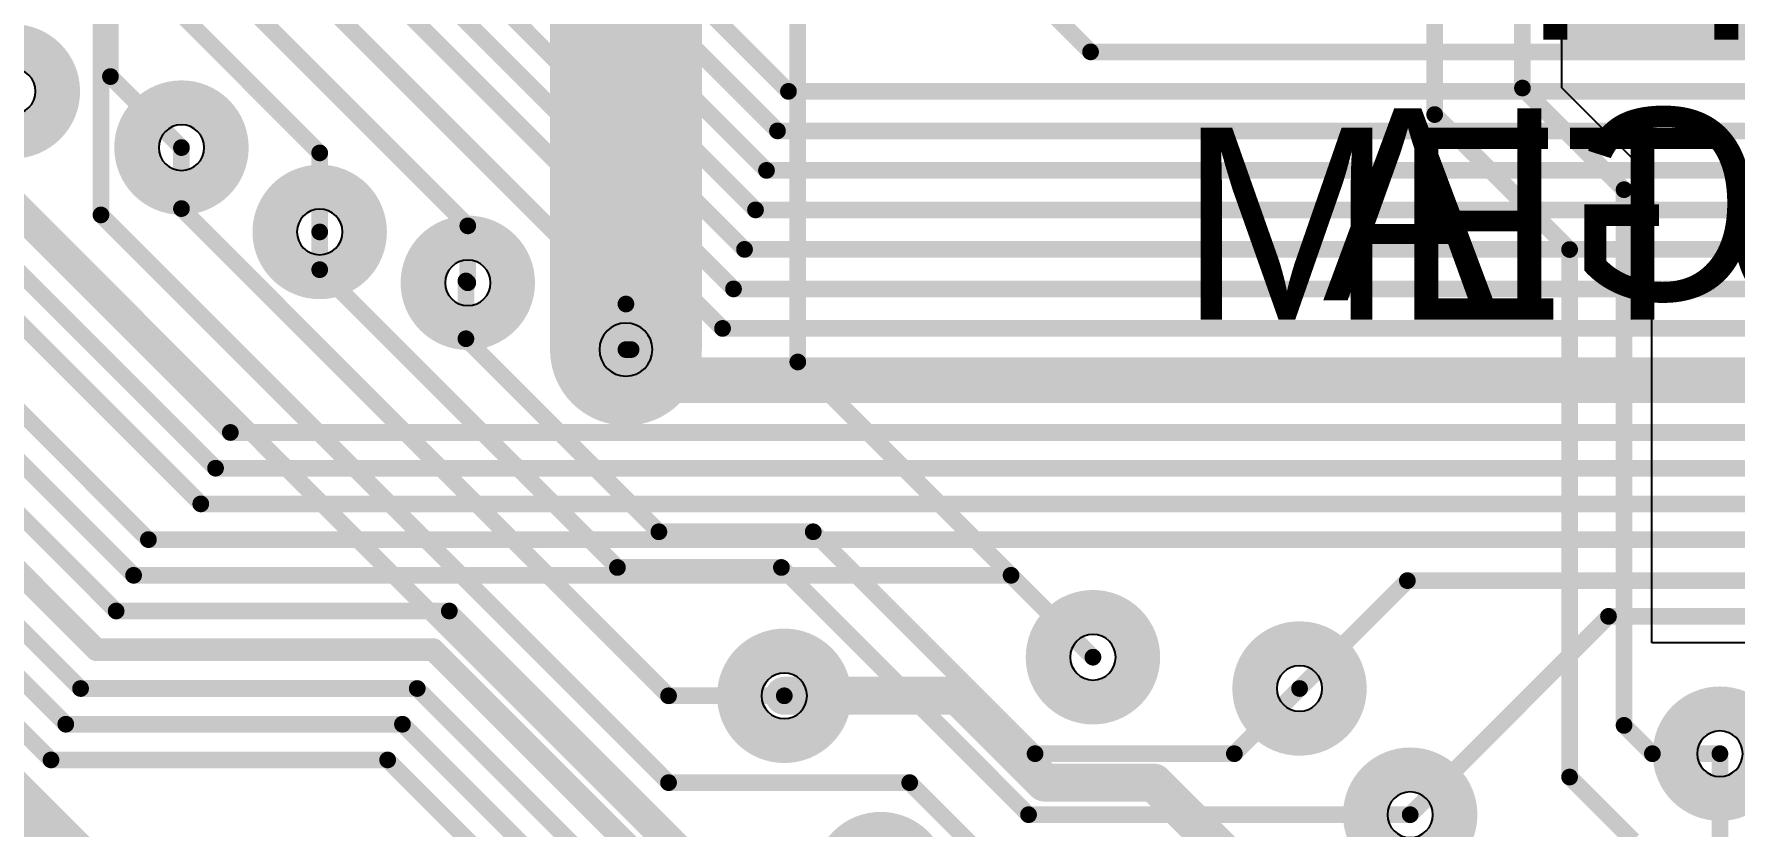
# Model space of a CAD drawing. Extents: x 0.11 to 5.41, y 1.37 to 6.94.
# Drawn here: x 3.316 to 4.198, y 4.342 to 4.753 of the extents above; entities that cross this region are included whole.
import ezdxf

# ---------------------------------------------------------------- set-up
doc = ezdxf.new("R2010")
doc.units = 0
for name, color, linetype in [('BOTTOMLAYER', 5, 'CONTINUOUS'), ('BOTTOMOVERLAY', 54, 'CONTINUOUS'), ('BOTTOMSOLDER', 6, 'CONTINUOUS'), ('DRILLDRAWING', 1, 'CONTINUOUS'), ('MULTILAYER', 9, 'CONTINUOUS'), ('TOPLAYER', 1, 'CONTINUOUS'), ('TOPOVERLAY', 2, 'CONTINUOUS'), ('TOPSOLDER', 216, 'CONTINUOUS')]:
    doc.layers.add(name, color=color, linetype=linetype)

msp = doc.modelspace()

# ---------------------------------------------------------------- linework, layer by layer
at = {"layer": 'BOTTOMLAYER'}
for p, q in [((4.10805, 4.72498), (4.10717, 5.90335)), ((4.15053, 4.6825), (4.10805, 4.72498)), ((4.15367, 4.67781), (4.15053, 4.6825)), ((4.15477, 4.67228), (4.15367, 4.67781)), ((4.15477, 4.4374), (4.15477, 4.67228)), ((4.99685, 4.4374), (4.15477, 4.4374))]:
    msp.add_line(p, q, dxfattribs=at)
for points, const_width in [([(4.08764, 4.72496), (4.08764, 5.16531)], 0.00866), ([(4.04213, 4.71122), (4.04213, 5.13268)], 0.00866), ([(3.62291, 4.58941), (3.62291, 4.94138)], 0.07874), ([(3.35079, 4.65921), (3.35079, 4.81062)], 0.00866), ([(3.71201, 4.58299), (3.71201, 4.79154)], 0.00866), ([(4.08764, 4.72496), (4.14032, 4.67228)], 0.00866), ([(4.04213, 4.71122), (4.11209, 4.64126)], 0.00866), ([(3.39252, 4.66248), (3.39252, 4.69409)], 0.00866), ([(3.30512, 4.66988), (3.66, 4.315)], 0.00866), ([(4.14032, 4.39468), (4.14032, 4.67228)], 0.00866), ([(3.39252, 4.66248), (3.645, 4.41)], 0.00866), ([(3.35079, 4.65921), (3.645, 4.365)], 0.00866), ([(3.46417, 4.63083), (3.46417, 4.65039)], 0.00866), ([(4.11209, 4.36791), (4.11209, 4.64126)], 0.00866), ([(3.46417, 4.63083), (3.6185, 4.4765)], 0.00866), ([(3.53996, 4.59504), (3.53996, 4.625)], 0.00866), ([(3.53996, 4.59504), (3.64, 4.495)], 0.00866), ([(3.71201, 4.58299), (3.865, 4.43)], 0.00866), ([(3.08364, 4.5423), (3.38094, 4.245)], 0.07874), ([(3.64, 4.495), (3.72, 4.495)], 0.00866), ([(3.72, 4.495), (3.835, 4.38)], 0.00866), ([(3.6185, 4.4765), (3.7035, 4.4765)], 0.00866), ([(3.7035, 4.4765), (3.83161, 4.34839)], 0.00866), ([(3.93831, 4.38), (3.97209, 4.41378)], 0.00866), ([(3.645, 4.41), (3.705, 4.41)], 0.00866), ([(4.14032, 4.39468), (4.155, 4.38)], 0.00866), ([(3.835, 4.38), (3.93831, 4.38)], 0.00866), ([(4.155, 4.38), (4.19, 4.38)], 0.00866), ([(3.645, 4.365), (3.77, 4.365)], 0.00866), ([(3.77, 4.365), (3.835, 4.3)], 0.00866), ([(4.11209, 4.36791), (4.145, 4.335)], 0.00866), ([(3.83161, 4.34839), (4.02945, 4.34839)], 0.00866)]:
    msp.add_lwpolyline(points, dxfattribs=dict(at, const_width=const_width))
for points, const_width in [([(3.28671, 4.72323, 1), (3.32352, 4.72323, 1)], 0.01319), ([(4.08547, 4.72496, 1), (4.0898, 4.72496, 1)], 0.00433), ([(4.08547, 4.72496, 1), (4.0898, 4.72496, 1)], 0.00433), ([(3.37411, 4.69409, 1), (3.41093, 4.69409, 1)], 0.01319), ([(4.03996, 4.71122, 1), (4.04429, 4.71122, 1)], 0.00433), ([(4.03996, 4.71122, 1), (4.04429, 4.71122, 1)], 0.00433), ([(3.39035, 4.69409, 1), (3.39468, 4.69409, 1)], 0.00433), ([(3.44577, 4.65039, 1), (3.48258, 4.65039, 1)], 0.01319), ([(4.13815, 4.67228, 1), (4.14248, 4.67228, 1)], 0.00433), ([(4.13815, 4.67228, 1), (4.14248, 4.67228, 1)], 0.00433), ([(3.39035, 4.66248, 1), (3.39468, 4.66248, 1)], 0.00433), ([(3.39035, 4.66248, 1), (3.39468, 4.66248, 1)], 0.00433), ([(3.34862, 4.65921, 1), (3.35295, 4.65921, 1)], 0.00433), ([(3.34862, 4.65921, 1), (3.35295, 4.65921, 1)], 0.00433), ([(3.46201, 4.65039, 1), (3.46634, 4.65039, 1)], 0.00433), ([(3.52254, 4.62402, 1), (3.55935, 4.62402, 1)], 0.01319), ([(4.10992, 4.64126, 1), (4.11425, 4.64126, 1)], 0.00433), ([(4.10992, 4.64126, 1), (4.11425, 4.64126, 1)], 0.00433), ([(3.46201, 4.63083, 1), (3.46634, 4.63083, 1)], 0.00433), ([(3.46201, 4.63083, 1), (3.46634, 4.63083, 1)], 0.00433), ([(3.5378, 4.625, 1), (3.54213, 4.625, 1)], 0.00433), ([(3.60323, 4.58941, 1), (3.6426, 4.58941, 1)], 0.03937), ([(3.60352, 4.58941, 1), (3.6423, 4.58941, 1)], 0.01122), ([(3.5378, 4.59504, 1), (3.54213, 4.59504, 1)], 0.00433), ([(3.5378, 4.59504, 1), (3.54213, 4.59504, 1)], 0.00433), ([(3.70984, 4.58299, 1), (3.71417, 4.58299, 1)], 0.00433), ([(3.70984, 4.58299, 1), (3.71417, 4.58299, 1)], 0.00433), ([(3.63783, 4.495, 1), (3.64217, 4.495, 1)], 0.00433), ([(3.63783, 4.495, 1), (3.64217, 4.495, 1)], 0.00433), ([(3.71783, 4.495, 1), (3.72217, 4.495, 1)], 0.00433), ([(3.71783, 4.495, 1), (3.72217, 4.495, 1)], 0.00433), ([(3.61634, 4.4765, 1), (3.62067, 4.4765, 1)], 0.00433), ([(3.61634, 4.4765, 1), (3.62067, 4.4765, 1)], 0.00433), ([(3.70134, 4.4765, 1), (3.70567, 4.4765, 1)], 0.00433), ([(3.70134, 4.4765, 1), (3.70567, 4.4765, 1)], 0.00433), ([(3.84659, 4.43, 1), (3.88341, 4.43, 1)], 0.01319), ([(3.95368, 4.41378, 1), (3.99049, 4.41378, 1)], 0.01319), ([(3.68659, 4.41, 1), (3.72341, 4.41, 1)], 0.01319), ([(3.86283, 4.43, 1), (3.86717, 4.43, 1)], 0.00433), ([(3.96992, 4.41378, 1), (3.97425, 4.41378, 1)], 0.00433), ([(3.64283, 4.41, 1), (3.64717, 4.41, 1)], 0.00433), ([(3.64283, 4.41, 1), (3.64717, 4.41, 1)], 0.00433), ([(3.70283, 4.41, 1), (3.70717, 4.41, 1)], 0.00433), ([(4.17159, 4.38, 1), (4.20841, 4.38, 1)], 0.01319), ([(4.13815, 4.39468, 1), (4.14248, 4.39468, 1)], 0.00433), ([(4.13815, 4.39468, 1), (4.14248, 4.39468, 1)], 0.00433), ([(3.83283, 4.38, 1), (3.83717, 4.38, 1)], 0.00433), ([(3.83283, 4.38, 1), (3.83717, 4.38, 1)], 0.00433), ([(3.93614, 4.38, 1), (3.94047, 4.38, 1)], 0.00433), ([(3.93614, 4.38, 1), (3.94047, 4.38, 1)], 0.00433), ([(4.15283, 4.38, 1), (4.15717, 4.38, 1)], 0.00433), ([(4.15283, 4.38, 1), (4.15717, 4.38, 1)], 0.00433), ([(4.18783, 4.38, 1), (4.19217, 4.38, 1)], 0.00433), ([(4.01104, 4.34839, 1), (4.04785, 4.34839, 1)], 0.01319), ([(3.64283, 4.365, 1), (3.64717, 4.365, 1)], 0.00433), ([(3.64283, 4.365, 1), (3.64717, 4.365, 1)], 0.00433), ([(3.76783, 4.365, 1), (3.77217, 4.365, 1)], 0.00433), ([(3.76783, 4.365, 1), (3.77217, 4.365, 1)], 0.00433), ([(4.10992, 4.36791, 1), (4.11425, 4.36791, 1)], 0.00433), ([(4.10992, 4.36791, 1), (4.11425, 4.36791, 1)], 0.00433), ([(3.82945, 4.34839, 1), (3.83378, 4.34839, 1)], 0.00433), ([(3.82945, 4.34839, 1), (3.83378, 4.34839, 1)], 0.00433), ([(4.02728, 4.34839, 1), (4.03161, 4.34839, 1)], 0.00433)]:
    msp.add_lwpolyline(points, format="xyb", close=True, dxfattribs=dict(at, const_width=const_width))
msp.add_solid([(4.10717, 4.74291), (5.00157, 4.74291), (4.10717, 5.90335), (5.00157, 5.90335)], dxfattribs=at)
at = {"layer": 'BOTTOMSOLDER'}
for points, const_width in [([(3.28179, 4.72323, 1), (3.32844, 4.72323, 1)], 0.02303), ([(3.36919, 4.69409, 1), (3.41585, 4.69409, 1)], 0.02303), ([(3.44085, 4.65039, 1), (3.4875, 4.65039, 1)], 0.02303), ([(3.51762, 4.62402, 1), (3.56427, 4.62402, 1)], 0.02303), ([(3.5986, 4.58941, 1), (3.64722, 4.58941, 1)], 0.02106), ([(3.84167, 4.43, 1), (3.88833, 4.43, 1)], 0.02303), ([(3.68167, 4.41, 1), (3.72833, 4.41, 1)], 0.02303), ([(3.94876, 4.41378, 1), (3.99541, 4.41378, 1)], 0.02303), ([(4.16667, 4.38, 1), (4.21333, 4.38, 1)], 0.02303), ([(4.00612, 4.34839, 1), (4.05278, 4.34839, 1)], 0.02303), ([(3.73167, 4.315, 1), (3.77833, 4.315, 1)], 0.02303)]:
    msp.add_lwpolyline(points, format="xyb", close=True, dxfattribs=dict(at, const_width=const_width))
at = {"layer": 'DRILLDRAWING'}
for points in [[(3.29331, 4.72323, 1), (3.31693, 4.72323, 1)], [(3.38071, 4.69409, 1), (3.40433, 4.69409, 1)], [(3.45236, 4.65039, 1), (3.47598, 4.65039, 1)], [(3.52913, 4.62402, 1), (3.55276, 4.62402, 1)], [(3.60913, 4.58941, 1), (3.63669, 4.58941, 1)], [(3.85319, 4.43, 1), (3.87681, 4.43, 1)], [(3.69319, 4.41, 1), (3.71681, 4.41, 1)], [(3.96028, 4.41378, 1), (3.9839, 4.41378, 1)], [(4.17819, 4.38, 1), (4.20181, 4.38, 1)], [(4.01764, 4.34839, 1), (4.04126, 4.34839, 1)]]:
    msp.add_lwpolyline(points, format="xyb", close=True, dxfattribs=at)
at = {"layer": 'MULTILAYER'}
for points, const_width in [([(3.28671, 4.72323, 1), (3.32352, 4.72323, 1)], 0.01319), ([(3.37411, 4.69409, 1), (3.41093, 4.69409, 1)], 0.01319), ([(3.44577, 4.65039, 1), (3.48258, 4.65039, 1)], 0.01319), ([(3.52254, 4.62402, 1), (3.55935, 4.62402, 1)], 0.01319), ([(3.60352, 4.58941, 1), (3.6423, 4.58941, 1)], 0.01122), ([(3.84659, 4.43, 1), (3.88341, 4.43, 1)], 0.01319), ([(3.95368, 4.41378, 1), (3.99049, 4.41378, 1)], 0.01319), ([(3.68659, 4.41, 1), (3.72341, 4.41, 1)], 0.01319), ([(4.17159, 4.38, 1), (4.20841, 4.38, 1)], 0.01319), ([(4.01104, 4.34839, 1), (4.04785, 4.34839, 1)], 0.01319)]:
    msp.add_lwpolyline(points, format="xyb", close=True, dxfattribs=dict(at, const_width=const_width))
at = {"layer": 'TOPLAYER'}
for points, const_width in [([(3.69071, 4.91677), (3.86378, 4.7437)], 0.00866), ([(3.3557, 4.73091), (3.3557, 4.88365)], 0.00866), ([(2.97953, 4.86063), (3.36772, 4.47244)], 0.00866), ([(3.51318, 4.83871), (3.69008, 4.66181)], 0.00866), ([(3.4935, 4.83222), (3.68438, 4.64134)], 0.00866), ([(3.45413, 4.81926), (3.67299, 4.60039)], 0.00866), ([(3.47381, 4.82574), (3.67869, 4.62087)], 0.00866), ([(3.61161, 4.81879), (3.70717, 4.72323)], 0.00866), ([(3, 4.8126), (3.35866, 4.45394)], 0.00866), ([(3.59192, 4.8123), (3.70147, 4.70276)], 0.00866), ([(3.43444, 4.8015), (3.62291, 4.61303)], 0.00866), ([(3.57224, 4.80582), (3.69578, 4.68228)], 0.00866), ([(3.39507, 4.79941), (3.54094, 4.65354)], 0.00866), ([(3.075, 4.79133), (3.37538, 4.49094)], 0.00866), ([(3.37539, 4.78012), (3.46417, 4.69134)], 0.00866), ([(3.0383, 4.74409), (3.34854, 4.43386)], 0.01181), ([(3.86378, 4.7437), (4.84759, 4.7437)], 0.00866), ([(3.3557, 4.73091), (3.39252, 4.69409)], 0.00866), ([(3.02999, 4.72402), (3.34022, 4.41378)], 0.00866), ([(3.70717, 4.72323), (4.8, 4.72323)], 0.00866), ([(3.02232, 4.70551), (3.33256, 4.39528)], 0.00866), ([(3.25728, 4.70703), (3.41785, 4.54646)], 0.00866), ([(3.21563, 4.69634), (3.40252, 4.50945)], 0.00866), ([(3.23759, 4.70055), (3.41019, 4.52795)], 0.00866), ([(3.70147, 4.70276), (4.79154, 4.70276)], 0.00866), ([(3.01466, 4.68701), (3.32489, 4.37677)], 0.00866), ([(3.46417, 4.65039), (3.46417, 4.69134)], 0.00866), ([(3.69578, 4.68228), (4.77756, 4.68228)], 0.00866), ([(3.69008, 4.66181), (4.76591, 4.66181)], 0.00866), ([(3.54094, 4.62402), (3.54094, 4.65354)], 0.00866), ([(3.68438, 4.64134), (4.75291, 4.64134)], 0.00866), ([(3.67869, 4.62087), (4.73972, 4.62087)], 0.00866), ([(3.62291, 4.58941), (3.62291, 4.61303)], 0.00866), ([(3.67299, 4.60039), (4.72382, 4.60039)], 0.00866), ([(3.62559, 4.58941), (3.64142, 4.57358)], 0.02362), ([(3.62291, 4.58941), (3.62559, 4.58941)], 0.00866), ([(3.64142, 4.57358), (4.68106, 4.57358)], 0.02362), ([(3.08364, 4.5423), (3.38094, 4.245)], 0.07874), ([(3.41785, 4.54646), (4.64487, 4.54646)], 0.00866), ([(3.41019, 4.52795), (4.63442, 4.52795)], 0.00866), ([(3.40252, 4.50945), (4.62397, 4.50945)], 0.00866), ([(3.37538, 4.49094), (4.61352, 4.49094)], 0.00866), ([(3.36772, 4.47244), (3.82256, 4.47244)], 0.00866), ([(3.82256, 4.47244), (3.865, 4.43)], 0.00866), ([(3.97209, 4.41378), (4.02799, 4.46969)], 0.00866), ([(4.02799, 4.46969), (4.51532, 4.46969)], 0.00866), ([(3.35866, 4.45394), (3.53136, 4.45394)], 0.00866), ([(3.53136, 4.45394), (3.7153, 4.27)], 0.00866), ([(4.02945, 4.34839), (4.13224, 4.45118)], 0.00866), ([(4.13224, 4.45118), (4.50487, 4.45118)], 0.00866), ([(3.34854, 4.43386), (3.52304, 4.43386)], 0.01181), ([(3.52304, 4.43386), (3.70698, 4.24992)], 0.01181), ([(3.34022, 4.41378), (3.51473, 4.41378)], 0.00866), ([(3.51473, 4.41378), (3.69866, 4.22984)], 0.00866), ([(3.705, 4.41), (3.795, 4.41)], 0.01969), ([(3.795, 4.41), (3.84, 4.365)], 0.01969), ([(3.33256, 4.39528), (3.50706, 4.39528)], 0.00866), ([(3.50706, 4.39528), (3.691, 4.21134)], 0.00866), ([(4.19, 4.18579), (4.19, 4.38)], 0.00866), ([(3.32489, 4.37677), (3.4994, 4.37677)], 0.00866), ([(3.4994, 4.37677), (3.68333, 4.19283)], 0.00866), ([(3.84, 4.365), (3.8966, 4.365)], 0.01969), ([(3.8966, 4.365), (3.93758, 4.32402)], 0.01969)]:
    msp.add_lwpolyline(points, dxfattribs=dict(at, const_width=const_width))
for points, const_width in [([(3.28671, 4.72323, 1), (3.32352, 4.72323, 1)], 0.01319), ([(3.86161, 4.7437, 1), (3.86594, 4.7437, 1)], 0.00433), ([(3.86161, 4.7437, 1), (3.86594, 4.7437, 1)], 0.00433), ([(3.35354, 4.73091, 1), (3.35787, 4.73091, 1)], 0.00433), ([(3.35354, 4.73091, 1), (3.35787, 4.73091, 1)], 0.00433), ([(3.705, 4.72323, 1), (3.70933, 4.72323, 1)], 0.00433), ([(3.705, 4.72323, 1), (3.70933, 4.72323, 1)], 0.00433), ([(3.37411, 4.69409, 1), (3.41093, 4.69409, 1)], 0.01319), ([(3.69931, 4.70276, 1), (3.70364, 4.70276, 1)], 0.00433), ([(3.69931, 4.70276, 1), (3.70364, 4.70276, 1)], 0.00433), ([(3.39035, 4.69409, 1), (3.39468, 4.69409, 1)], 0.00433), ([(3.46201, 4.69134, 1), (3.46634, 4.69134, 1)], 0.00433), ([(3.46201, 4.69134, 1), (3.46634, 4.69134, 1)], 0.00433), ([(3.69361, 4.68228, 1), (3.69794, 4.68228, 1)], 0.00433), ([(3.69361, 4.68228, 1), (3.69794, 4.68228, 1)], 0.00433), ([(3.44577, 4.65039, 1), (3.48258, 4.65039, 1)], 0.01319), ([(3.68791, 4.66181, 1), (3.69225, 4.66181, 1)], 0.00433), ([(3.68791, 4.66181, 1), (3.69225, 4.66181, 1)], 0.00433), ([(3.53878, 4.65354, 1), (3.54311, 4.65354, 1)], 0.00433), ([(3.53878, 4.65354, 1), (3.54311, 4.65354, 1)], 0.00433), ([(3.46201, 4.65039, 1), (3.46634, 4.65039, 1)], 0.00433), ([(3.52254, 4.62402, 1), (3.55935, 4.62402, 1)], 0.01319), ([(3.68222, 4.64134, 1), (3.68655, 4.64134, 1)], 0.00433), ([(3.68222, 4.64134, 1), (3.68655, 4.64134, 1)], 0.00433), ([(3.53878, 4.62402, 1), (3.54311, 4.62402, 1)], 0.00433), ([(3.67652, 4.62087, 1), (3.68085, 4.62087, 1)], 0.00433), ([(3.67652, 4.62087, 1), (3.68085, 4.62087, 1)], 0.00433), ([(3.60352, 4.58941, 1), (3.6423, 4.58941, 1)], 0.01122), ([(3.62075, 4.61303, 1), (3.62508, 4.61303, 1)], 0.00433), ([(3.62075, 4.61303, 1), (3.62508, 4.61303, 1)], 0.00433), ([(3.67083, 4.60039, 1), (3.67516, 4.60039, 1)], 0.00433), ([(3.67083, 4.60039, 1), (3.67516, 4.60039, 1)], 0.00433), ([(3.61968, 4.58941, 1), (3.6315, 4.58941, 1)], 0.01181), ([(3.62075, 4.58941, 1), (3.62508, 4.58941, 1)], 0.00433), ([(3.62075, 4.58941, 1), (3.62508, 4.58941, 1)], 0.00433), ([(3.62343, 4.58941, 1), (3.62776, 4.58941, 1)], 0.00433), ([(3.63551, 4.57358, 1), (3.64732, 4.57358, 1)], 0.01181), ([(3.63551, 4.57358, 1), (3.64732, 4.57358, 1)], 0.01181), ([(3.41568, 4.54646, 1), (3.42002, 4.54646, 1)], 0.00433), ([(3.41568, 4.54646, 1), (3.42002, 4.54646, 1)], 0.00433), ([(3.40802, 4.52795, 1), (3.41235, 4.52795, 1)], 0.00433), ([(3.40802, 4.52795, 1), (3.41235, 4.52795, 1)], 0.00433), ([(3.40036, 4.50945, 1), (3.40469, 4.50945, 1)], 0.00433), ([(3.40036, 4.50945, 1), (3.40469, 4.50945, 1)], 0.00433), ([(3.37322, 4.49094, 1), (3.37755, 4.49094, 1)], 0.00433), ([(3.37322, 4.49094, 1), (3.37755, 4.49094, 1)], 0.00433), ([(3.36555, 4.47244, 1), (3.36988, 4.47244, 1)], 0.00433), ([(3.36555, 4.47244, 1), (3.36988, 4.47244, 1)], 0.00433), ([(3.82039, 4.47244, 1), (3.82472, 4.47244, 1)], 0.00433), ([(3.82039, 4.47244, 1), (3.82472, 4.47244, 1)], 0.00433), ([(4.02583, 4.46969, 1), (4.03016, 4.46969, 1)], 0.00433), ([(4.02583, 4.46969, 1), (4.03016, 4.46969, 1)], 0.00433), ([(3.3565, 4.45394, 1), (3.36083, 4.45394, 1)], 0.00433), ([(3.3565, 4.45394, 1), (3.36083, 4.45394, 1)], 0.00433), ([(3.52919, 4.45394, 1), (3.53352, 4.45394, 1)], 0.00433), ([(3.52919, 4.45394, 1), (3.53352, 4.45394, 1)], 0.00433), ([(3.84659, 4.43, 1), (3.88341, 4.43, 1)], 0.01319), ([(4.13008, 4.45118, 1), (4.13441, 4.45118, 1)], 0.00433), ([(4.13008, 4.45118, 1), (4.13441, 4.45118, 1)], 0.00433), ([(3.34559, 4.43386, 1), (3.35149, 4.43386, 1)], 0.00591), ([(3.34559, 4.43386, 1), (3.35149, 4.43386, 1)], 0.00591), ([(3.52009, 4.43386, 1), (3.526, 4.43386, 1)], 0.00591), ([(3.52009, 4.43386, 1), (3.526, 4.43386, 1)], 0.00591), ([(3.95368, 4.41378, 1), (3.99049, 4.41378, 1)], 0.01319), ([(3.68659, 4.41, 1), (3.72341, 4.41, 1)], 0.01319), ([(3.86283, 4.43, 1), (3.86717, 4.43, 1)], 0.00433), ([(3.33806, 4.41378, 1), (3.34239, 4.41378, 1)], 0.00433), ([(3.33806, 4.41378, 1), (3.34239, 4.41378, 1)], 0.00433), ([(3.51256, 4.41378, 1), (3.51689, 4.41378, 1)], 0.00433), ([(3.51256, 4.41378, 1), (3.51689, 4.41378, 1)], 0.00433), ([(3.70008, 4.41, 1), (3.70992, 4.41, 1)], 0.00984), ([(3.79008, 4.41, 1), (3.79992, 4.41, 1)], 0.00984), ([(3.79008, 4.41, 1), (3.79992, 4.41, 1)], 0.00984), ([(3.96992, 4.41378, 1), (3.97425, 4.41378, 1)], 0.00433), ([(4.17159, 4.38, 1), (4.20841, 4.38, 1)], 0.01319), ([(3.33039, 4.39528, 1), (3.33472, 4.39528, 1)], 0.00433), ([(3.33039, 4.39528, 1), (3.33472, 4.39528, 1)], 0.00433), ([(3.5049, 4.39528, 1), (3.50923, 4.39528, 1)], 0.00433), ([(3.5049, 4.39528, 1), (3.50923, 4.39528, 1)], 0.00433), ([(4.18783, 4.38, 1), (4.19217, 4.38, 1)], 0.00433), ([(3.32273, 4.37677, 1), (3.32706, 4.37677, 1)], 0.00433), ([(3.32273, 4.37677, 1), (3.32706, 4.37677, 1)], 0.00433), ([(3.49723, 4.37677, 1), (3.50156, 4.37677, 1)], 0.00433), ([(3.49723, 4.37677, 1), (3.50156, 4.37677, 1)], 0.00433), ([(3.83508, 4.365, 1), (3.84492, 4.365, 1)], 0.00984), ([(3.83508, 4.365, 1), (3.84492, 4.365, 1)], 0.00984), ([(3.89168, 4.365, 1), (3.90152, 4.365, 1)], 0.00984), ([(3.89168, 4.365, 1), (3.90152, 4.365, 1)], 0.00984), ([(4.01104, 4.34839, 1), (4.04785, 4.34839, 1)], 0.01319), ([(4.02728, 4.34839, 1), (4.03161, 4.34839, 1)], 0.00433)]:
    msp.add_lwpolyline(points, format="xyb", close=True, dxfattribs=dict(at, const_width=const_width))
at = {"layer": 'TOPSOLDER'}
for points, const_width in [([(3.28179, 4.72323, 1), (3.32844, 4.72323, 1)], 0.02303), ([(3.36919, 4.69409, 1), (3.41585, 4.69409, 1)], 0.02303), ([(3.44085, 4.65039, 1), (3.4875, 4.65039, 1)], 0.02303), ([(3.51762, 4.62402, 1), (3.56427, 4.62402, 1)], 0.02303), ([(3.5986, 4.58941, 1), (3.64722, 4.58941, 1)], 0.02106), ([(3.84167, 4.43, 1), (3.88833, 4.43, 1)], 0.02303), ([(3.68167, 4.41, 1), (3.72833, 4.41, 1)], 0.02303), ([(3.94876, 4.41378, 1), (3.99541, 4.41378, 1)], 0.02303), ([(4.16667, 4.38, 1), (4.21333, 4.38, 1)], 0.02303), ([(4.00612, 4.34839, 1), (4.05278, 4.34839, 1)], 0.02303), ([(3.73167, 4.315, 1), (3.77833, 4.315, 1)], 0.02303)]:
    msp.add_lwpolyline(points, format="xyb", close=True, dxfattribs=dict(at, const_width=const_width))

# ---------------------------------------------------------------- texts
at = {"layer": 'BOTTOMOVERLAY', "text_generation_flag": 2}
msp.add_text('METODOLOGIA', height=0.0993701, dxfattribs=at).set_placement((4.9735, 4.615))
at = {"layer": 'TOPOVERLAY'}
for s, height, p in [('PROYECTO', 0.09937, (4.08764, 4.75)), ('METODOLOGIA', 0.0993701, (3.91, 4.605))]:
    msp.add_text(s, height=height, dxfattribs=at).set_placement(p)

doc.saveas('drawing.dxf')
